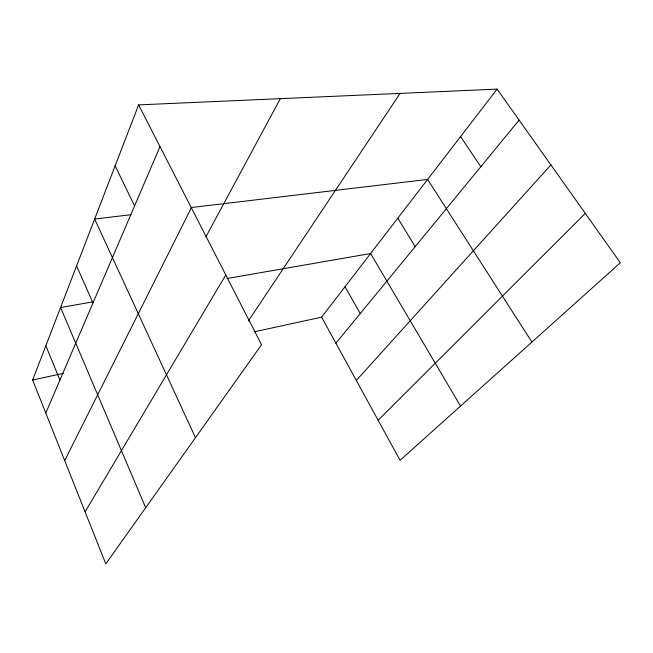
<?xml version="1.0" encoding="UTF-8"?>
<svg xmlns="http://www.w3.org/2000/svg" width="653" height="653" viewBox="0 0 653 653"><rect width="100%" height="100%" fill="white"/><g stroke="black" fill="none" stroke-linecap="round" stroke-linejoin="round"><path stroke-width="0.98" d="M138.607 104.888L261.551 344.719L105.786 563.882L32.65 380.022L138.607 104.888L497.104 89.118L620.35 262.759L400.085 460.292L321.627 317.162L497.104 89.118M45.783 413.031L159.993 146.615M64.704 460.61L191.337 207.752M205.924 236.81L280.341 98.652M85.086 511.846L225.791 274.97M248.32 321.007L400.093 93.387M335.895 343.192L519.102 120.111M356.326 380.446L550.903 164.915M378.136 420.238L585.292 213.368M32.65 380.022L63.333 373.345M254.76 331.708L321.627 317.162M93.338 301.8L60.574 307.506L145.692 507.74M227.04 278.521L370.594 253.527L460.536 406.084M130.902 214.723L94.644 219.033L195.476 437.69M191.435 207.515L427.617 179.42L531.917 342.066M460.561 136.608L480.82 166.719M397.767 218.216L415.202 246.622M345.029 286.749L360.244 313.546M115.14 165.821L134.567 205.924M76.597 265.91L92.963 302.968M45.849 345.747L59.921 380.038"/></g></svg>
